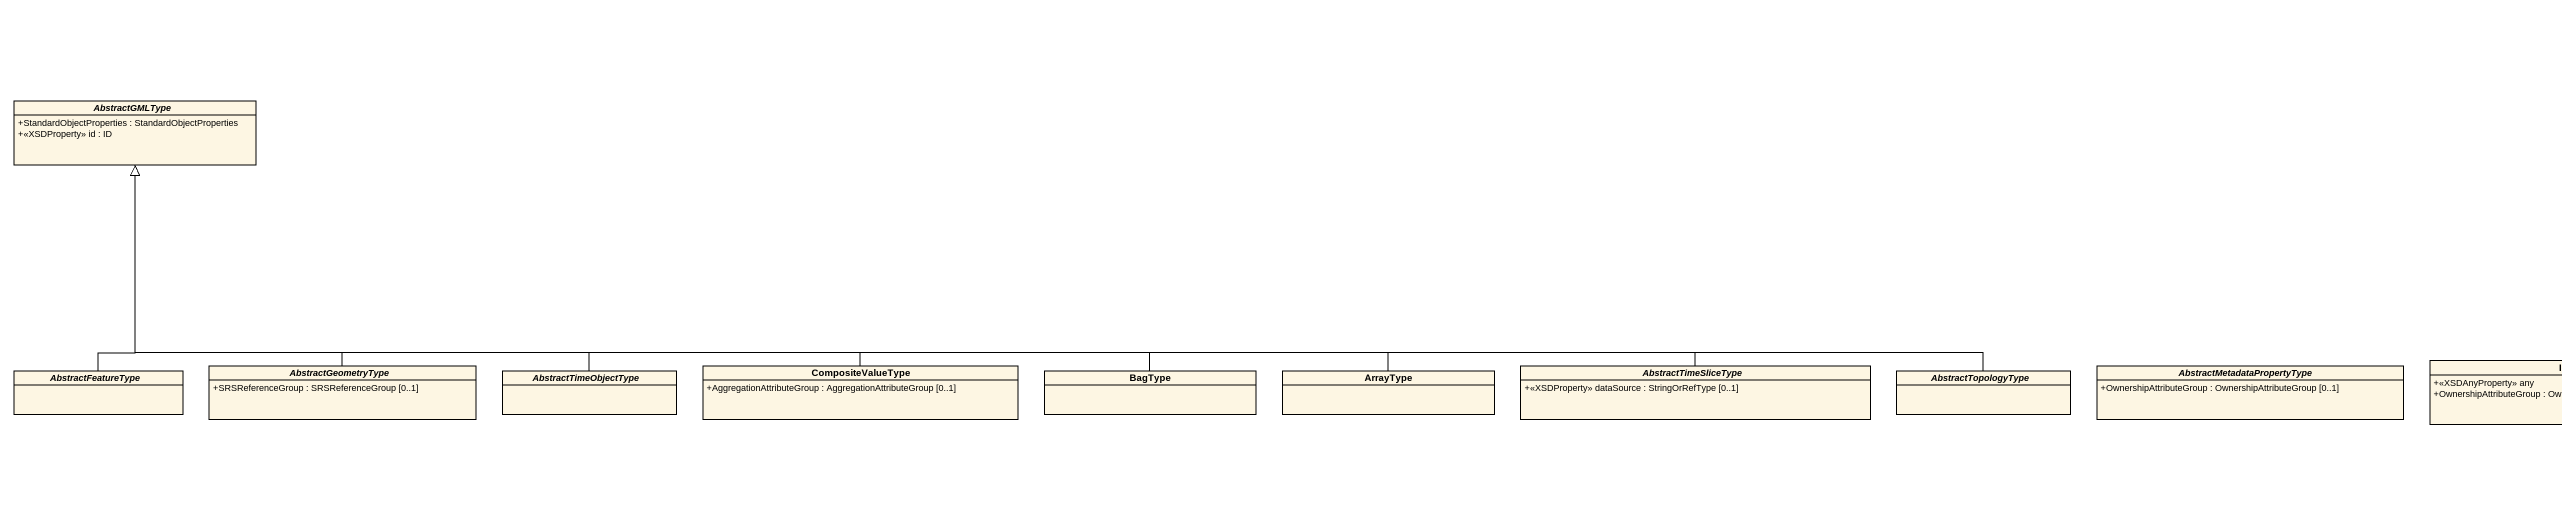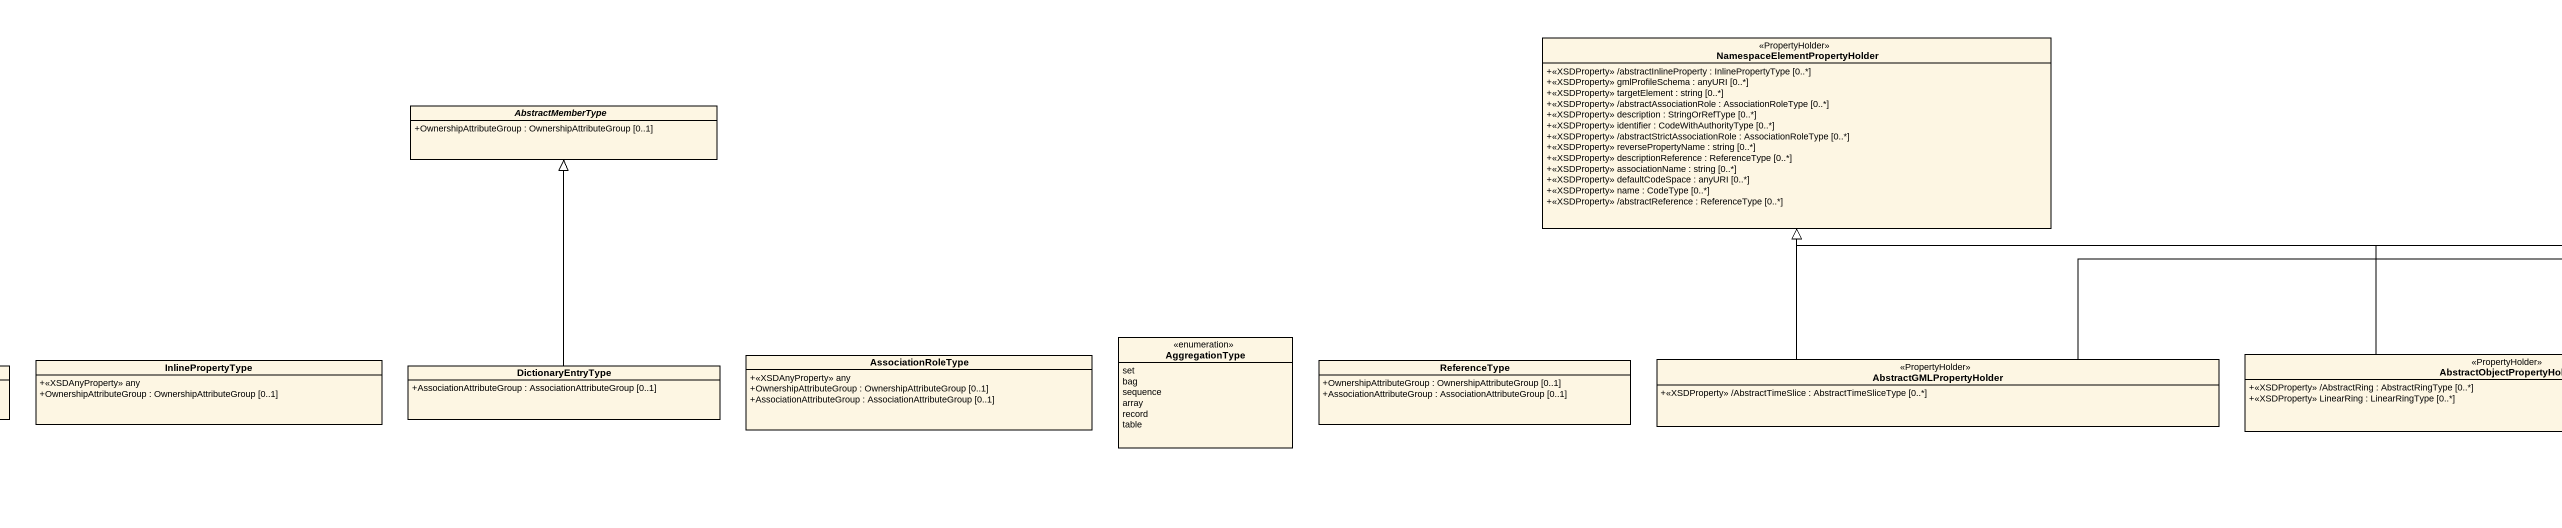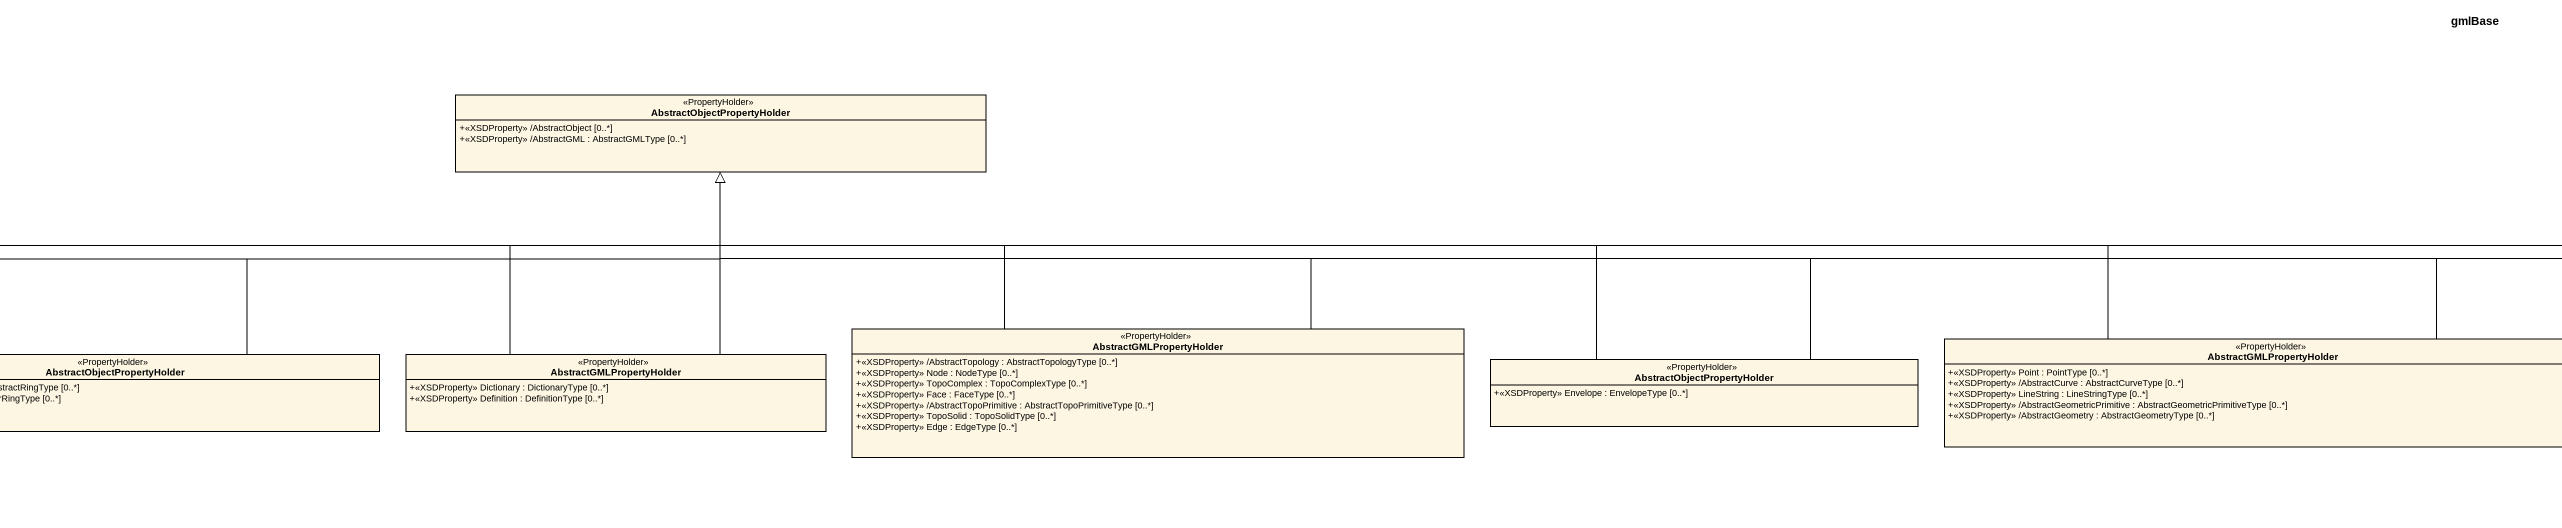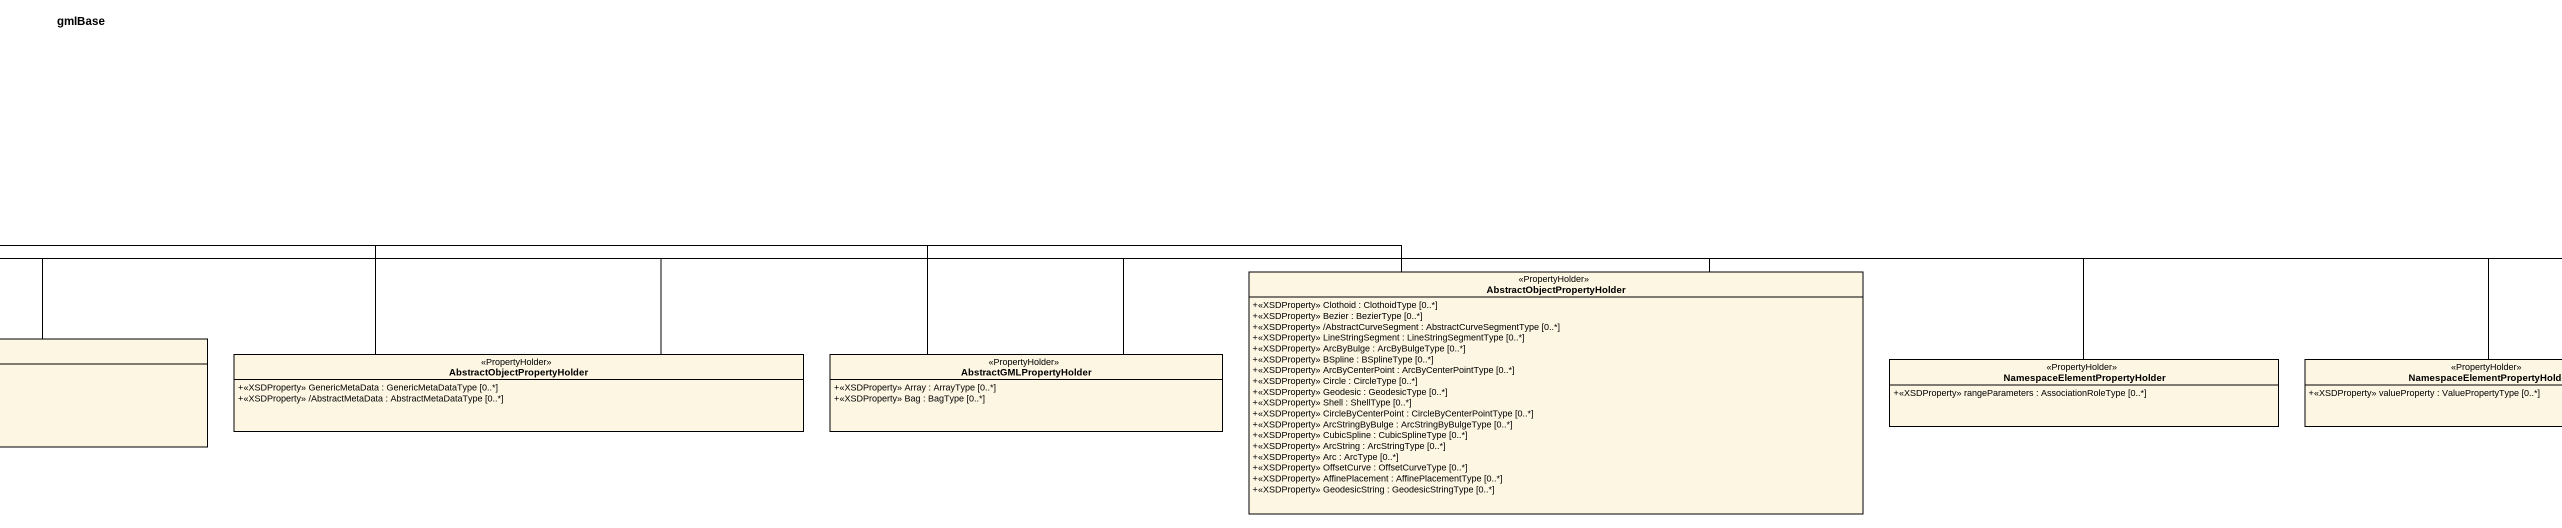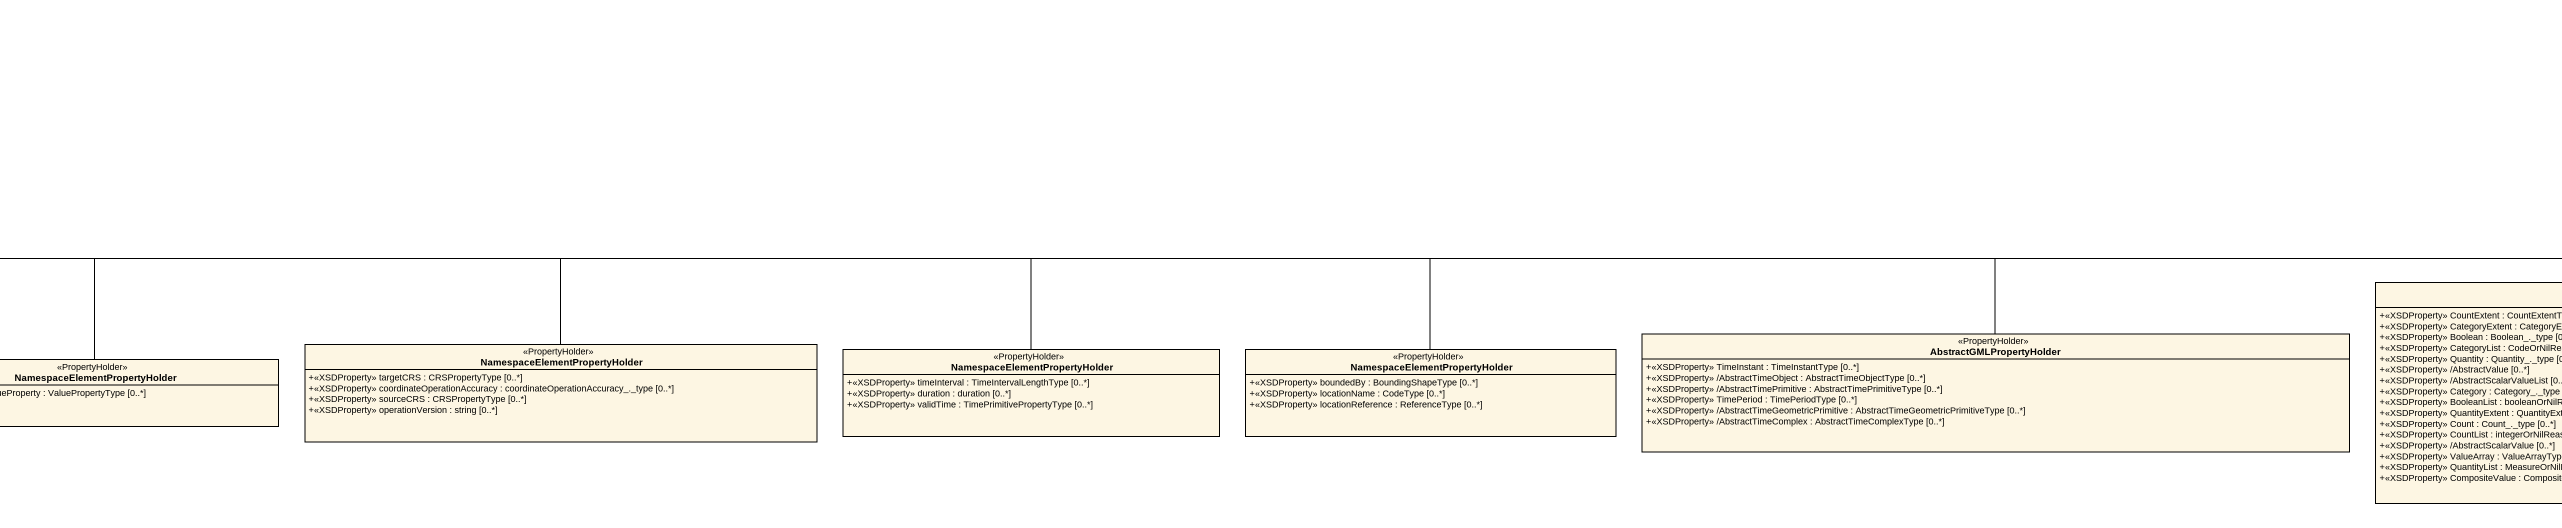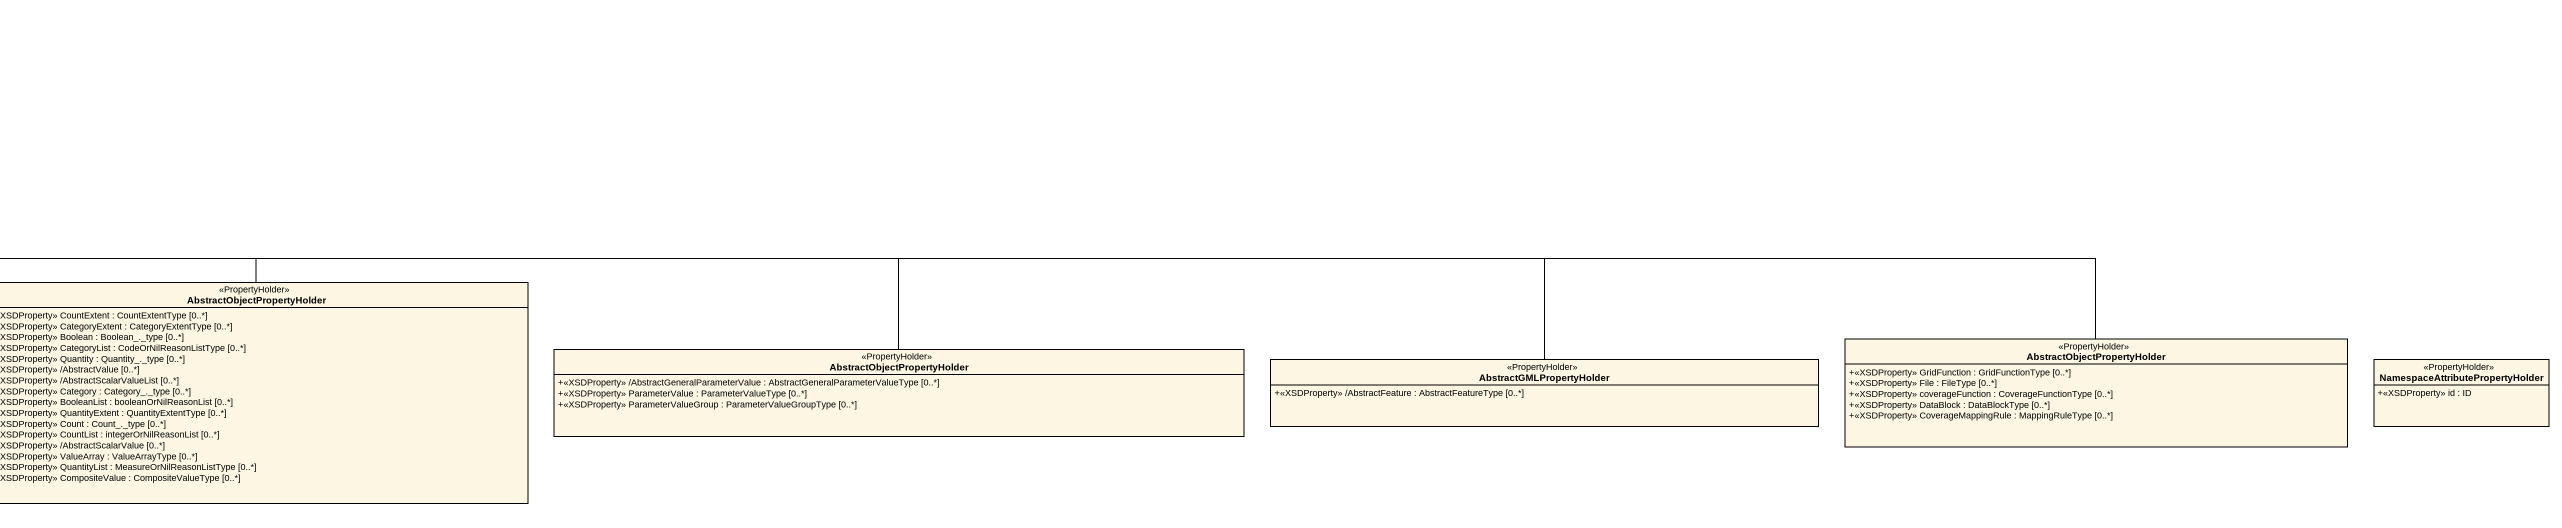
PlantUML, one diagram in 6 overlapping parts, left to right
@startuml
title gmlBase
hide circle
hide empty members
skinparam classAttributeIconSize 0
class "NamespaceElementPropertyHolder" as NamespaceElementPropertyHold <<PropertyHolder>> {
  +<<XSDProperty>> /abstractInlineProperty : InlinePropertyType [0..*]
  +<<XSDProperty>> gmlProfileSchema : anyURI [0..*]
  +<<XSDProperty>> targetElement : string [0..*]
  +<<XSDProperty>> /abstractAssociationRole : AssociationRoleType [0..*]
  +<<XSDProperty>> description : StringOrRefType [0..*]
  +<<XSDProperty>> identifier : CodeWithAuthorityType [0..*]
  +<<XSDProperty>> /abstractStrictAssociationRole : AssociationRoleType [0..*]
  +<<XSDProperty>> reversePropertyName : string [0..*]
  +<<XSDProperty>> descriptionReference : ReferenceType [0..*]
  +<<XSDProperty>> associationName : string [0..*]
  +<<XSDProperty>> defaultCodeSpace : anyURI [0..*]
  +<<XSDProperty>> name : CodeType [0..*]
  +<<XSDProperty>> /abstractReference : ReferenceType [0..*]
}
abstract class AbstractGMLType {
  +StandardObjectProperties : StandardObjectProperties
  +<<XSDProperty>> id : ID
}
abstract class AbstractMemberType {
  +OwnershipAttributeGroup : OwnershipAttributeGroup [0..1]
}
class AbstractObjectPropertyHolder <<PropertyHolder>> {
  +<<XSDProperty>> /AbstractObject [0..*]
  +<<XSDProperty>> /AbstractGML : AbstractGMLType [0..*]
}
class "AbstractObjectPropertyHolder" as AbstractObjectPropertyHolder_2 <<PropertyHolder>> {
  +<<XSDProperty>> Clothoid : ClothoidType [0..*]
  +<<XSDProperty>> Bezier : BezierType [0..*]
  +<<XSDProperty>> /AbstractCurveSegment : AbstractCurveSegmentType [0..*]
  +<<XSDProperty>> LineStringSegment : LineStringSegmentType [0..*]
  +<<XSDProperty>> ArcByBulge : ArcByBulgeType [0..*]
  +<<XSDProperty>> BSpline : BSplineType [0..*]
  +<<XSDProperty>> ArcByCenterPoint : ArcByCenterPointType [0..*]
  +<<XSDProperty>> Circle : CircleType [0..*]
  +<<XSDProperty>> Geodesic : GeodesicType [0..*]
  +<<XSDProperty>> Shell : ShellType [0..*]
  +<<XSDProperty>> CircleByCenterPoint : CircleByCenterPointType [0..*]
  +<<XSDProperty>> ArcStringByBulge : ArcStringByBulgeType [0..*]
  +<<XSDProperty>> CubicSpline : CubicSplineType [0..*]
  +<<XSDProperty>> ArcString : ArcStringType [0..*]
  +<<XSDProperty>> Arc : ArcType [0..*]
  +<<XSDProperty>> OffsetCurve : OffsetCurveType [0..*]
  +<<XSDProperty>> AffinePlacement : AffinePlacementType [0..*]
  +<<XSDProperty>> GeodesicString : GeodesicStringType [0..*]
}
class "AbstractObjectPropertyHolder" as AbstractObjectPropertyHolder_3 <<PropertyHolder>> {
  +<<XSDProperty>> CountExtent : CountExtentType [0..*]
  +<<XSDProperty>> CategoryExtent : CategoryExtentType [0..*]
  +<<XSDProperty>> Boolean : Boolean_._type [0..*]
  +<<XSDProperty>> CategoryList : CodeOrNilReasonListType [0..*]
  +<<XSDProperty>> Quantity : Quantity_._type [0..*]
  +<<XSDProperty>> /AbstractValue [0..*]
  +<<XSDProperty>> /AbstractScalarValueList [0..*]
  +<<XSDProperty>> Category : Category_._type [0..*]
  +<<XSDProperty>> BooleanList : booleanOrNilReasonList [0..*]
  +<<XSDProperty>> QuantityExtent : QuantityExtentType [0..*]
  +<<XSDProperty>> Count : Count_._type [0..*]
  +<<XSDProperty>> CountList : integerOrNilReasonList [0..*]
  +<<XSDProperty>> /AbstractScalarValue [0..*]
  +<<XSDProperty>> ValueArray : ValueArrayType [0..*]
  +<<XSDProperty>> QuantityList : MeasureOrNilReasonListType [0..*]
  +<<XSDProperty>> CompositeValue : CompositeValueType [0..*]
}
class InlinePropertyType {
  +<<XSDAnyProperty>> any
  +OwnershipAttributeGroup : OwnershipAttributeGroup [0..1]
}
class AssociationRoleType {
  +<<XSDAnyProperty>> any
  +OwnershipAttributeGroup : OwnershipAttributeGroup [0..1]
  +AssociationAttributeGroup : AssociationAttributeGroup [0..1]
}
enum AggregationType {
  set
  bag
  sequence
  array
  record
  table
}
class ReferenceType {
  +OwnershipAttributeGroup : OwnershipAttributeGroup [0..1]
  +AssociationAttributeGroup : AssociationAttributeGroup [0..1]
}
class AbstractGMLPropertyHolder <<PropertyHolder>> {
  +<<XSDProperty>> /AbstractTimeSlice : AbstractTimeSliceType [0..*]
}
class "AbstractObjectPropertyHolder" as AbstractObjectPropertyHolder_4 <<PropertyHolder>> {
  +<<XSDProperty>> /AbstractRing : AbstractRingType [0..*]
  +<<XSDProperty>> LinearRing : LinearRingType [0..*]
}
class "AbstractGMLPropertyHolder" as AbstractGMLPropertyHolder_2 <<PropertyHolder>> {
  +<<XSDProperty>> Dictionary : DictionaryType [0..*]
  +<<XSDProperty>> Definition : DefinitionType [0..*]
}
class "AbstractGMLPropertyHolder" as AbstractGMLPropertyHolder_3 <<PropertyHolder>> {
  +<<XSDProperty>> /AbstractTopology : AbstractTopologyType [0..*]
  +<<XSDProperty>> Node : NodeType [0..*]
  +<<XSDProperty>> TopoComplex : TopoComplexType [0..*]
  +<<XSDProperty>> Face : FaceType [0..*]
  +<<XSDProperty>> /AbstractTopoPrimitive : AbstractTopoPrimitiveType [0..*]
  +<<XSDProperty>> TopoSolid : TopoSolidType [0..*]
  +<<XSDProperty>> Edge : EdgeType [0..*]
}
class "AbstractObjectPropertyHolder" as AbstractObjectPropertyHolder_5 <<PropertyHolder>> {
  +<<XSDProperty>> Envelope : EnvelopeType [0..*]
}
class "AbstractGMLPropertyHolder" as AbstractGMLPropertyHolder_4 <<PropertyHolder>> {
  +<<XSDProperty>> Point : PointType [0..*]
  +<<XSDProperty>> /AbstractCurve : AbstractCurveType [0..*]
  +<<XSDProperty>> LineString : LineStringType [0..*]
  +<<XSDProperty>> /AbstractGeometricPrimitive : AbstractGeometricPrimitiveType [0..*]
  +<<XSDProperty>> /AbstractGeometry : AbstractGeometryType [0..*]
}
class "AbstractObjectPropertyHolder" as AbstractObjectPropertyHolder_6 <<PropertyHolder>> {
  +<<XSDProperty>> GenericMetaData : GenericMetaDataType [0..*]
  +<<XSDProperty>> /AbstractMetaData : AbstractMetaDataType [0..*]
}
class "AbstractGMLPropertyHolder" as AbstractGMLPropertyHolder_5 <<PropertyHolder>> {
  +<<XSDProperty>> Array : ArrayType [0..*]
  +<<XSDProperty>> Bag : BagType [0..*]
}
class "NamespaceElementPropertyHolder" as NamespaceElementPropertyHold_2 <<PropertyHolder>> {
  +<<XSDProperty>> rangeParameters : AssociationRoleType [0..*]
}
class "NamespaceElementPropertyHolder" as NamespaceElementPropertyHold_3 <<PropertyHolder>> {
  +<<XSDProperty>> valueProperty : ValuePropertyType [0..*]
}
class "NamespaceElementPropertyHolder" as NamespaceElementPropertyHold_4 <<PropertyHolder>> {
  +<<XSDProperty>> targetCRS : CRSPropertyType [0..*]
  +<<XSDProperty>> coordinateOperationAccuracy : coordinateOperationAccuracy_._type [0..*]
  +<<XSDProperty>> sourceCRS : CRSPropertyType [0..*]
  +<<XSDProperty>> operationVersion : string [0..*]
}
class "NamespaceElementPropertyHolder" as NamespaceElementPropertyHold_5 <<PropertyHolder>> {
  +<<XSDProperty>> timeInterval : TimeIntervalLengthType [0..*]
  +<<XSDProperty>> duration : duration [0..*]
  +<<XSDProperty>> validTime : TimePrimitivePropertyType [0..*]
}
class "NamespaceElementPropertyHolder" as NamespaceElementPropertyHold_6 <<PropertyHolder>> {
  +<<XSDProperty>> boundedBy : BoundingShapeType [0..*]
  +<<XSDProperty>> locationName : CodeType [0..*]
  +<<XSDProperty>> locationReference : ReferenceType [0..*]
}
class "AbstractGMLPropertyHolder" as AbstractGMLPropertyHolder_6 <<PropertyHolder>> {
  +<<XSDProperty>> TimeInstant : TimeInstantType [0..*]
  +<<XSDProperty>> /AbstractTimeObject : AbstractTimeObjectType [0..*]
  +<<XSDProperty>> /AbstractTimePrimitive : AbstractTimePrimitiveType [0..*]
  +<<XSDProperty>> TimePeriod : TimePeriodType [0..*]
  +<<XSDProperty>> /AbstractTimeGeometricPrimitive : AbstractTimeGeometricPrimitiveType [0..*]
  +<<XSDProperty>> /AbstractTimeComplex : AbstractTimeComplexType [0..*]
}
class "AbstractObjectPropertyHolder" as AbstractObjectPropertyHolder_7 <<PropertyHolder>> {
  +<<XSDProperty>> /AbstractGeneralParameterValue : AbstractGeneralParameterValueType [0..*]
  +<<XSDProperty>> ParameterValue : ParameterValueType [0..*]
  +<<XSDProperty>> ParameterValueGroup : ParameterValueGroupType [0..*]
}
class "AbstractGMLPropertyHolder" as AbstractGMLPropertyHolder_7 <<PropertyHolder>> {
  +<<XSDProperty>> /AbstractFeature : AbstractFeatureType [0..*]
}
class "AbstractObjectPropertyHolder" as AbstractObjectPropertyHolder_8 <<PropertyHolder>> {
  +<<XSDProperty>> GridFunction : GridFunctionType [0..*]
  +<<XSDProperty>> File : FileType [0..*]
  +<<XSDProperty>> coverageFunction : CoverageFunctionType [0..*]
  +<<XSDProperty>> DataBlock : DataBlockType [0..*]
  +<<XSDProperty>> CoverageMappingRule : MappingRuleType [0..*]
}
class "NamespaceAttributePropertyHolder" as NamespaceAttributePropertyHo <<PropertyHolder>> {
  +<<XSDProperty>> id : ID
}
abstract class AbstractFeatureType
abstract class AbstractGeometryType {
  +SRSReferenceGroup : SRSReferenceGroup [0..1]
}
abstract class AbstractTimeObjectType
class CompositeValueType {
  +AggregationAttributeGroup : AggregationAttributeGroup [0..1]
}
class BagType
class ArrayType
abstract class AbstractTimeSliceType {
  +<<XSDProperty>> dataSource : StringOrRefType [0..1]
}
abstract class AbstractTopologyType
abstract class AbstractMetadataPropertyType {
  +OwnershipAttributeGroup : OwnershipAttributeGroup [0..1]
}
class DictionaryEntryType {
  +AssociationAttributeGroup : AssociationAttributeGroup [0..1]
}
AbstractObjectPropertyHolder_2 -left-|> NamespaceElementPropertyHold
AbstractObjectPropertyHolder_2 -left-|> AbstractObjectPropertyHolder
AbstractObjectPropertyHolder_3 -left-|> AbstractObjectPropertyHolder
AbstractGMLPropertyHolder -up-|> NamespaceElementPropertyHold
AbstractGMLPropertyHolder -right-|> AbstractObjectPropertyHolder
AbstractObjectPropertyHolder_4 -left-|> NamespaceElementPropertyHold
AbstractObjectPropertyHolder_4 -right-|> AbstractObjectPropertyHolder
AbstractGMLPropertyHolder_2 -left-|> NamespaceElementPropertyHold
AbstractGMLPropertyHolder_2 -up-|> AbstractObjectPropertyHolder
AbstractGMLPropertyHolder_3 -left-|> NamespaceElementPropertyHold
AbstractGMLPropertyHolder_3 -left-|> AbstractObjectPropertyHolder
AbstractObjectPropertyHolder_5 -left-|> NamespaceElementPropertyHold
AbstractObjectPropertyHolder_5 -left-|> AbstractObjectPropertyHolder
AbstractGMLPropertyHolder_4 -left-|> NamespaceElementPropertyHold
AbstractGMLPropertyHolder_4 -left-|> AbstractObjectPropertyHolder
AbstractObjectPropertyHolder_6 -left-|> NamespaceElementPropertyHold
AbstractObjectPropertyHolder_6 -left-|> AbstractObjectPropertyHolder
AbstractGMLPropertyHolder_5 -left-|> NamespaceElementPropertyHold
AbstractGMLPropertyHolder_5 -left-|> AbstractObjectPropertyHolder
NamespaceElementPropertyHold_2 -left-|> AbstractObjectPropertyHolder
NamespaceElementPropertyHold_3 -left-|> AbstractObjectPropertyHolder
NamespaceElementPropertyHold_4 -left-|> AbstractObjectPropertyHolder
NamespaceElementPropertyHold_5 -left-|> AbstractObjectPropertyHolder
NamespaceElementPropertyHold_6 -left-|> AbstractObjectPropertyHolder
AbstractGMLPropertyHolder_6 -left-|> AbstractObjectPropertyHolder
AbstractObjectPropertyHolder_7 -left-|> AbstractObjectPropertyHolder
AbstractGMLPropertyHolder_7 -left-|> AbstractObjectPropertyHolder
AbstractObjectPropertyHolder_8 -left-|> AbstractObjectPropertyHolder
AbstractFeatureType -up-|> AbstractGMLType
AbstractGeometryType -up-|> AbstractGMLType
AbstractTimeObjectType -left-|> AbstractGMLType
CompositeValueType -left-|> AbstractGMLType
BagType -left-|> AbstractGMLType
ArrayType -left-|> AbstractGMLType
AbstractTimeSliceType -left-|> AbstractGMLType
AbstractTopologyType -left-|> AbstractGMLType
DictionaryEntryType -up-|> AbstractMemberType
@enduml
